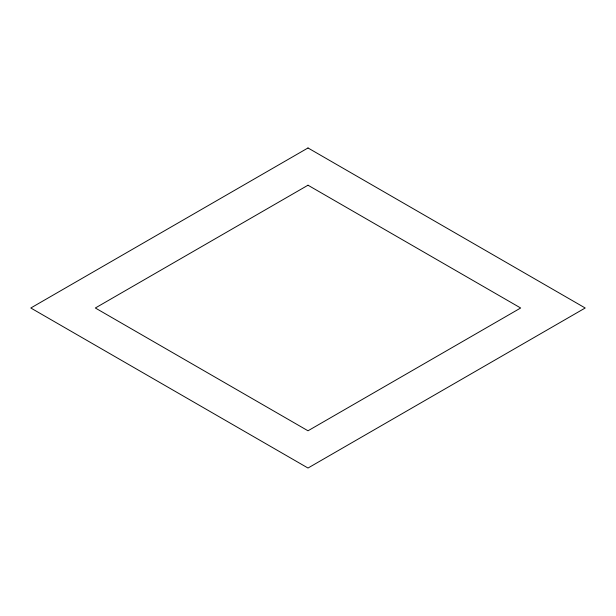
<?xml version="1.0" encoding="UTF-8"?>
<svg xmlns="http://www.w3.org/2000/svg" width="616" height="616" viewBox="0 0 616 616"><rect width="100%" height="100%" fill="white"/><g stroke="black" fill="none" stroke-linecap="round" stroke-linejoin="round"><path stroke-width="0.92" d="M308 147.963L30.8 308L308 468.037L585.2 308L308 147.963M308 185.216L95.334 308L308 430.784L520.666 308L308 185.216"/></g></svg>
